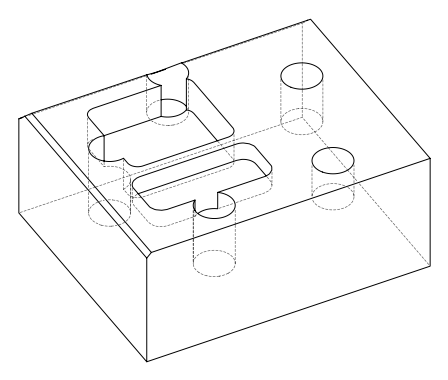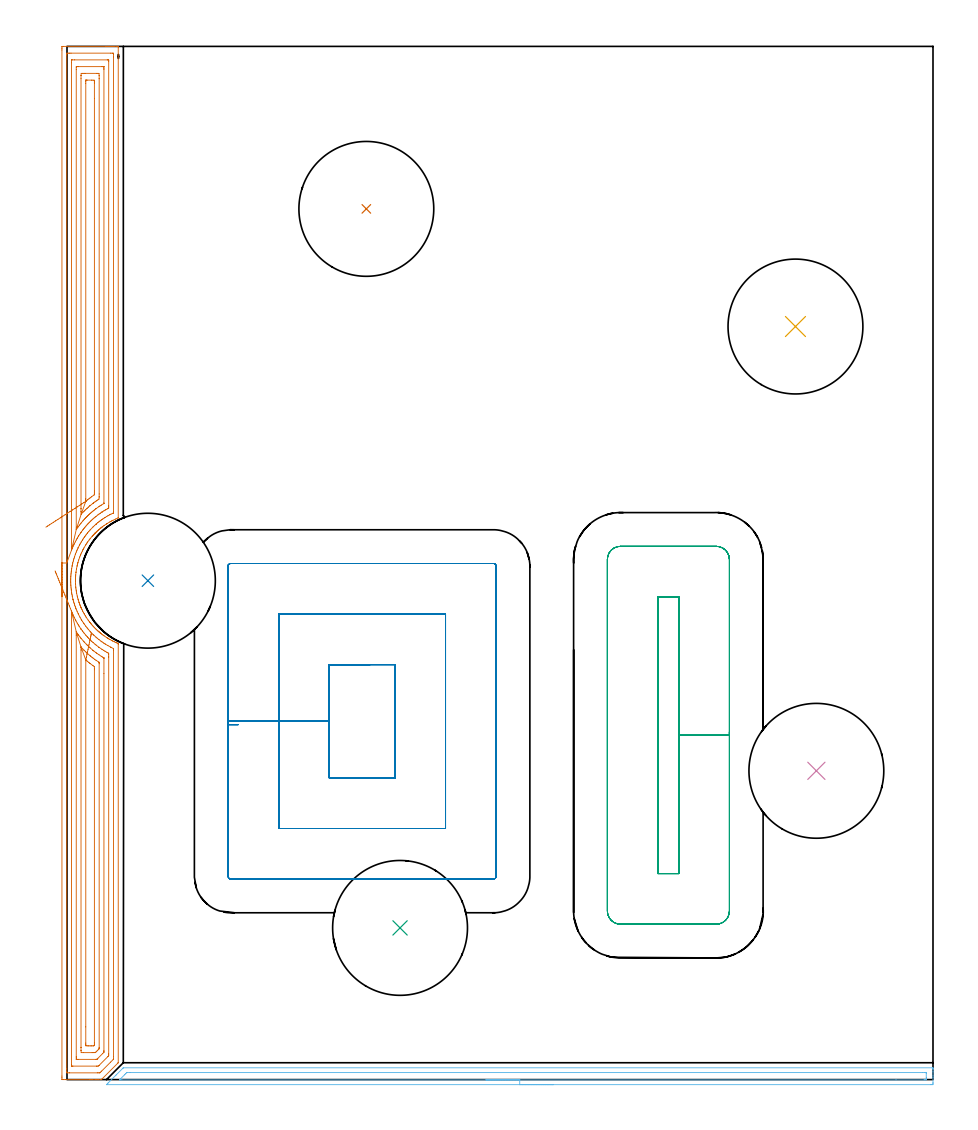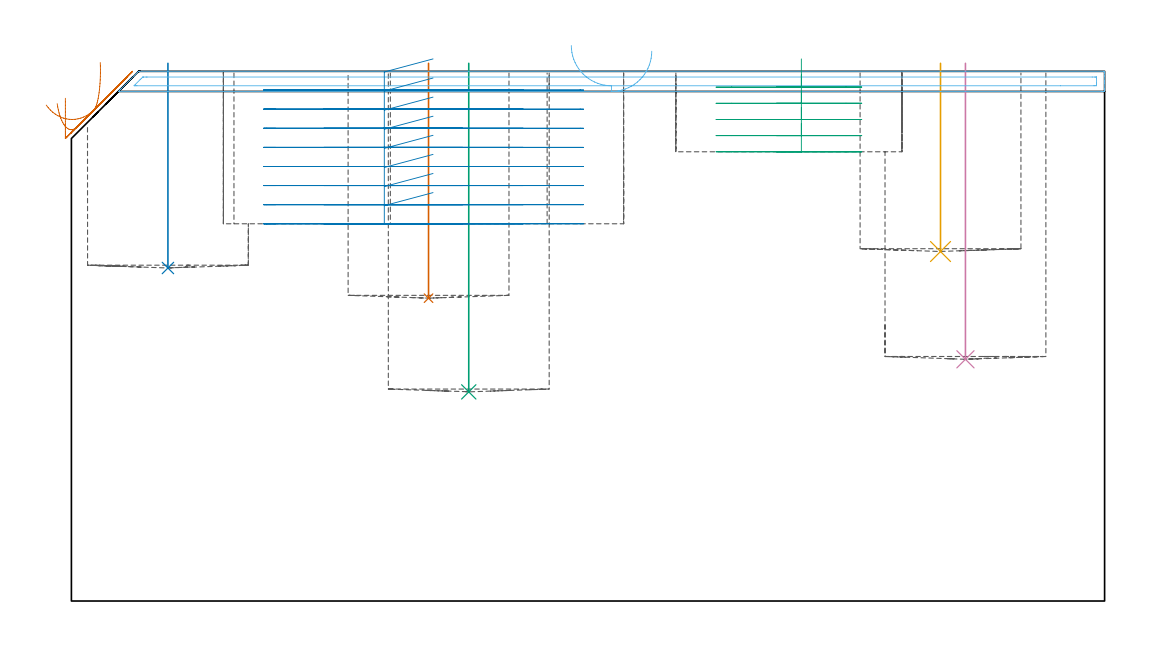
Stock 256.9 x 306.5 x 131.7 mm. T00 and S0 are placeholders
(PLAN: 9 operations, 2 tool changes, 37.6 min)
(1 INDEXABLE_INSERT_DRILL_BLIND_HOLE_FROM_SOLID | STEP1POCKET | NXT0302_035 | 0.24 min | 70262 mm3)
(2 INDEXABLE_INSERT_DRILL_BLIND_HOLE_FROM_SOLID_1 | STEP1POCKET_1 | NXT0302_035 | 0.21 min | 60842 mm3)
(3 INDEXABLE_INSERT_DRILL_BLIND_HOLE_FROM_SOLID_2 | STEP1POCKET_2 | NXT0302_035 | 0.33 min | 99531 mm3)
(4 INDEXABLE_INSERT_DRILL_BLIND_HOLE_FROM_SOLID_3 | STEP1POCKET_3 | NXT0302_035 | 0.3 min | 89352 mm3)
(5 INDEXABLE_INSERT_DRILL_BLIND_HOLE_FROM_SOLID_4 | STEP1POCKET_4 | NXT0302_035 | 0.19 min | 55687 mm3)
(6 AREA_MILL | FG_CHAMFER_SURFACE | UGT0205_001 | 4.07 min | 3108 mm3)
(7 AREA_MILL_1 | FG_CHAMFER_SURFACE_1 | UGT0205_001 | 14.47 min | 40858 mm3)
(8 MILL_OPEN_POCKET | POCKET_OPEN | UGT0201_094 | Follow Part, ap 5, ae 75% | 12.42 min | 403284 mm3)
(9 MILL_RECTANGULAR_POCKET | POCKET_RECTANGULAR_STRAIGHT | UGT0201_094 | Follow Part, ap 5, ae 75% | 5.38 min | 143767 mm3)
(TOOL NXT0302_035 | Index. Insert Drill 40mm [880-D4000L40-05] | D40 PA176 FL200 Z2)
(TOOL UGT0205_001 | Chamfer Mill 20 x 3 x 45 deg. | D20 FL50 Z2)
(TOOL UGT0201_094 | End mill 20 mm | D20 FL38 Z4)
(OP 1 INDEXABLE_INSERT_DRILL_BLIND_HOLE_FROM_SOLID)
G17 G21 G94 G90
T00 M6
G54
G17 G0 G90 X88.8 Y258.3 S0 M3
G43 Z141.7 H1
G94 G81 G98 Z75.3 F250. R133.7
G80
M5
M2
(OP 2 INDEXABLE_INSERT_DRILL_BLIND_HOLE_FROM_SOLID_1)
G17 G21 G94 G90
T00 M6
G54
G17 G0 G90 X24. Y148. S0 M3
G43 Z141.7 H1
G94 G81 G98 Z82.8 F250. R133.7
G80
M5
M2
(OP 3 INDEXABLE_INSERT_DRILL_BLIND_HOLE_FROM_SOLID_2)
G17 G21 G94 G90
T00 M6
G54
G17 G0 G90 X98.8 Y45. S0 M3
G43 Z141.7 H1
G94 G81 G98 Z52. F250. R133.7
G80
M5
M2
(OP 4 INDEXABLE_INSERT_DRILL_BLIND_HOLE_FROM_SOLID_3)
G17 G21 G94 G90
T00 M6
G54
G17 G0 G90 X222.3 Y91.6 S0 M3
G43 Z141.7 H1
G94 G81 G98 Z60.1 F250. R133.7
G80
M5
M2
(OP 5 INDEXABLE_INSERT_DRILL_BLIND_HOLE_FROM_SOLID_4)
G17 G21 G94 G90
T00 M6
G54
G17 G0 G90 X216.1 Y223.4 S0 M3
G43 Z141.7 H1
G94 G81 G98 Z86.9 F250. R133.7
G80
M5
M2
(OP 6 AREA_MILL)
G17 G21 G94 G90
T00 M6
G54
G17 G0 G90 X144.3 Y-1.5 S1061 M3
G43 Z141.7 H0
Z136.7
G94 G1 X144.262 Z135.828 F250.
X144.148 Z134.963
X143.959 Z134.112
X143.697 Z133.28
X143.363 Z132.474
X142.96 Z131.7
X142.492 Z130.964
X141.96 Z130.272
X141.371 Z129.629
X140.728 Z129.04
X140.036 Z128.508
X139.3 Z128.04
X138.526 Z127.637
X137.72 Z127.303
X136.888 Z127.041
X136.036 Z126.852
X135.172 Z126.738
X134.3 Z126.7
X11.771
X11.713 Y-1.496 Z126.701
X11.724 Y-1.475 Z126.722
X12.018 Y-1.18 Z127.015
X12.156 Y-1.043 Z127.154
X12.322 Y-0.877 Z127.321
X14.556 Y1.357 Z129.555
X16.473 Y3.273 Z131.473
X16.662 Y3.46 Z131.656
X16.705 Y3.496 Z131.69
X16.79 Y3.5 Z131.7
X256.725
X256.89 Y3.497 Z131.688
X256.897 Y3.377 Z131.569
X256.9 Y3.25 Z131.449
Y2.991 Z131.19
Y2.308 Z130.503
Y1.095 Z129.291
Y0.564 Z128.758
Y-0.915 Z127.281
X256.896 Y-1.18 Z127.016
X256.89 Y-1.493 Z126.703
X256.603 Y-1.497 Z126.701
X256.278 Y-1.5 Z126.7
X134.3
Y-0.086 Z128.114
X16.279
X15.896 Y-0.084 Z128.116
X15.664 Y-0.082 Z128.118
X15.592 Y-0.079 Z128.121
X15.622 Y-0.04 Z128.16
X15.683 Y0.026 Z128.226
X15.896 Y0.246 Z128.446
X17.086 Y1.436 Z129.636
X17.382 Y1.73 Z129.93
X17.683 Y2.026 Z130.226
X17.745 Y2.079 Z130.279
X17.798 Y2.081 Z130.281
X17.913 Y2.084 Z130.284
X18.577 Y2.085 Z130.285
X18.805 Y2.086 Z130.286
X253.825
X254.491 Y2.084 Z130.284
X254.722 Y2.082 Z130.282
X254.844 Y2.079 Z130.279
X254.891 Y2.071 Z130.271
X254.893 Y2.046 Z130.246
X254.898 Y1.911 Z130.111
X254.9 Y0.564 Z128.764
X254.899 Y0.166 Z128.366
X254.895 Y0.032 Z128.232
X254.89 Y-0.069 Z128.131
X254.823 Y-0.079 Z128.121
X254.491 Y-0.083 Z128.117
X254.262 Y-0.085 Z128.115
X245.928 Y-0.086 Z128.114
X134.3
X133.428 Z128.152
X132.564 Z128.266
X131.712 Z128.455
X130.88 Z128.717
X130.074 Z129.051
X129.3 Z129.454
X128.564 Z129.923
X127.872 Z130.454
X127.229 Z131.043
X126.64 Z131.686
X126.108 Z132.378
X125.64 Z133.114
X125.237 Z133.888
X124.903 Z134.694
X124.641 Z135.526
X124.452 Z136.378
X124.338 Z137.243
X124.3 Z138.114
G0 Z141.7
M5
M2
(OP 7 AREA_MILL_1)
G17 G21 G94 G90
T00 M6
G54
G17 G0 G90 X-1.5 Y143.25 S1061 M3
G43 Z141.7 H0
Z125.
G94 G1 Y143.288 Z124.128 F250.
Y143.402 Z123.264
Y143.591 Z122.412
Y143.853 Z121.58
Y144.187 Z120.774
Y144.59 Z120.
Y145.059 Z119.264
Y145.59 Z118.572
Y146.179 Z117.929
Y146.822 Z117.34
Y147.514 Z116.809
Y148.25 Z116.34
Y149.024 Z115.937
Y149.83 Z115.603
Y150.662 Z115.341
Y151.514 Z115.152
Y152.378 Z115.038
Y153.25 Z115.
Y305.436
X-1.499 Y305.892 Z115.001
X-1.495 Y306.324 Z115.003
X-1.492 Y306.49 Z115.006
X-1.07 Y306.5 Z115.428
X11.53 Z128.025
X12.13 Z128.624
X12.691 Z129.188
X13.01 Z129.506
X13.571 Z130.067
X13.89 Z130.384
X14.889 Z131.388
X15.194 Y306.49 Z131.693
X15.2 Y306.338 Z131.7
Y166.64
X15.198 Y166.634 Z131.697
X15.196 Y166.631 Z131.695
X14.479 Y166.311 Z130.978
X13.604 Y165.906 Z130.103
X13.269 Y165.739 Z129.768
X13.01 Y165.595 Z129.506
X12.728 Y165.441 Z129.227
X11.853 Y164.927 Z128.352
X11.736 Y164.854 Z128.235
X11.725 Y164.847 Z128.224
X10.978 Y164.337 Z127.476
X10.447 Y163.955 Z126.945
X10.37 Y163.894 Z126.866
X10.254 Y163.805 Z126.753
X10.101 Y163.686 Z126.601
X10.076 Y163.664 Z126.575
X9.93 Y163.543 Z126.426
X9.703 Y163.358 Z126.203
X9.49 Y163.181 Z125.987
X9.347 Y163.063 Z125.844
X9.226 Y162.956 Z125.725
X9.05 Y162.791 Z125.55
X8.974 Y162.72 Z125.474
X8.712 Y162.474 Z125.21
X8.61 Y162.377 Z125.106
X8.523 Y162.297 Z125.022
X8.394 Y162.176 Z124.893
X8.388 Y162.171 Z124.887
X8.351 Y162.133 Z124.849
X8.317 Y162.096 Z124.813
X8.235 Y162.01 Z124.734
X8.111 Y161.879 Z124.61
X8.023 Y161.784 Z124.519
X7.927 Y161.683 Z124.426
X7.831 Y161.581 Z124.33
X7.73 Y161.472 Z124.226
X7.619 Y161.356 Z124.118
X7.547 Y161.279 Z124.046
X7.475 Y161.197 Z123.974
X6.803 Y160.387 Z123.302
X6.6 Y160.125 Z123.097
X6.141 Y159.495 Z122.64
X6.015 Y159.31 Z122.514
X5.97 Y159.243 Z122.468
X5.842 Y159.052 Z122.337
X5.725 Y158.881 Z122.221
X5.547 Y158.603 Z122.046
X5.022 Y157.711 Z121.519
X4.848 Y157.395 Z121.347
X4.797 Y157.294 Z121.296
X4.739 Y157.18 Z121.239
X4.561 Y156.821 Z121.056
X4.338 Y156.345 Z120.837
X4.145 Y155.928 Z120.642
X4.025 Y155.647 Z120.523
X3.974 Y155.524 Z120.47
X3.786 Y155.035 Z120.285
X3.471 Y154.126 Z119.971
X3.264 Y153.433 Z119.762
X3.209 Y153.25 Z119.706
X3.146 Y153.019 Z119.644
X3.097 Y152.84 Z119.596
X3. Y152.413 Z119.498
X2.988 Y152.357 Z119.484
X2.837 Y151.584 Z119.335
X2.814 Y151.466 Z119.312
X2.677 Y150.574 Z119.174
X2.661 Y150.43 Z119.158
X2.584 Y149.682 Z119.075
X2.551 Y149.158 Z119.042
X2.529 Y148.79 Z119.017
X2.52 Y148.356 Z119.011
X2.517 Y148.207 Z119.005
X2.512 Y147.894 Z119.004
X2.537 Y147.002 Z119.032
X2.546 Y146.853 Z119.044
X2.599 Y146.113 Z119.093
X2.631 Y145.848 Z119.126
X2.707 Y145.221 Z119.202
X2.756 Y144.916 Z119.251
X2.852 Y144.329 Z119.346
X3.034 Y143.431 Z119.534
X3.098 Y143.16 Z119.595
X3.272 Y142.538 Z119.765
X3.33 Y142.344 Z119.829
X3.354 Y142.267 Z119.853
X3.41 Y142.092 Z119.906
X3.545 Y141.653 Z120.045
X3.586 Y141.537 Z120.086
X3.63 Y141.413 Z120.129
X3.707 Y141.199 Z120.201
X3.802 Y140.928 Z120.298
X3.861 Y140.761 Z120.357
X3.915 Y140.617 Z120.412
X3.974 Y140.475 Z120.47
X3.983 Y140.455 Z120.478
X4.063 Y140.269 Z120.56
X4.112 Y140.158 Z120.607
X4.148 Y140.072 Z120.647
X4.21 Y139.929 Z120.709
X4.238 Y139.868 Z120.734
X4.242 Y139.86 Z120.738
X4.319 Y139.695 Z120.817
X4.452 Y139.414 Z120.948
X4.662 Y138.968 Z121.16
X4.848 Y138.605 Z121.347
X5.09 Y138.171 Z121.586
X5.138 Y138.084 Z121.635
X5.426 Y137.596 Z121.925
X5.674 Y137.192 Z122.174
X5.723 Y137.117 Z122.223
X6.286 Y136.3 Z122.784
X6.6 Y135.876 Z123.098
X6.743 Y135.695 Z123.239
X6.85 Y135.558 Z123.347
X6.966 Y135.408 Z123.466
X6.975 Y135.397 Z123.475
X7.028 Y135.333 Z123.528
X7.143 Y135.196 Z123.639
X7.219 Y135.103 Z123.717
X7.475 Y134.804 Z123.974
X7.734 Y134.516 Z124.233
X8.039 Y134.189 Z124.539
X8.35 Y133.869 Z124.85
X8.6 Y133.624 Z125.1
X8.911 Y133.331 Z125.41
X9.227 Y133.044 Z125.724
X9.258 Y133.017 Z125.757
X9.407 Y132.887 Z125.906
X9.49 Y132.817 Z125.986
X9.587 Y132.732 Z126.084
X9.602 Y132.719 Z126.099
X9.783 Y132.57 Z126.279
X9.844 Y132.519 Z126.341
X10.102 Y132.312 Z126.6
X10.347 Y132.124 Z126.847
X10.72 Y131.84 Z127.219
X10.977 Y131.659 Z127.476
X11.853 Y131.075 Z128.352
X12.055 Y130.947 Z128.554
X12.13 Y130.903 Z128.629
X12.39 Y130.748 Z128.889
X12.729 Y130.556 Z129.227
X13.289 Y130.258 Z129.788
X13.45 Y130.174 Z129.945
X13.605 Y130.091 Z130.102
X14.076 Y129.865 Z130.575
X14.48 Y129.684 Z130.979
X14.689 Y129.595 Z131.189
X14.825 Y129.538 Z131.324
X15.068 Y129.432 Z131.565
X15.197 Y129.371 Z131.689
X15.2 Y129.148 Z131.7
Y5.071
X15.194 Y5.005 Z131.692
X15.135 Y4.934 Z131.633
X10.353 Y0.153 Z126.853
X10.201 Y0.01 Z126.694
X10.051 Y0. Z126.55
X9.248 Z125.747
X8.61 Z125.105
X7.411 Z123.908
X6.85 Z123.344
X-0.47 Z116.027
X-1.07 Y0.002 Z115.428
X-1.279 Y0.004 Z115.218
X-1.492 Y0.01 Z115.006
X-1.495 Y0.176 Z115.003
X-1.499 Y0.608 Z115.001
X-1.5 Y1.045 Z115.
Y153.25
X-0.086 Z116.414
X-0.085 Y304. Z116.415
X-0.084 Y304.107 Z116.416
X-0.078 Y304.49 Z116.422
X0.305 Y304.497 Z116.805
X0.69 Y304.499 Z117.19
X1.183 Y304.5 Z117.683
X13.01 Y304.499 Z129.51
X13.505 Y304.496 Z130.005
X13.698 Y304.49 Z130.198
X13.779 Y304.462 Z130.279
X13.784 Y304.214 Z130.284
X13.785 Y304.107 Z130.285
X13.786 Y303.319 Z130.286
X13.785 Y168.425 Z130.285
X13.784 Y168.228 Z130.284
X13.781 Y168.131 Z130.281
X13.779 Y168.111 Z130.279
X13.766 Y168.096 Z130.266
X13.719 Y168.071 Z130.219
X13.477 Y167.951 Z129.977
X13.01 Y167.726 Z129.51
X12.881 Y167.663 Z129.381
X12.63 Y167.532 Z129.13
X12.307 Y167.353 Z128.807
X12.13 Y167.251 Z128.63
X11.747 Y167.028 Z128.247
X11.25 Y166.734 Z127.75
X11.191 Y166.699 Z127.691
X11.099 Y166.64 Z127.599
X10.663 Y166.342 Z127.163
X10.37 Y166.139 Z126.87
X10.142 Y165.978 Z126.642
X9.821 Y165.747 Z126.321
X9.633 Y165.602 Z126.133
X9.49 Y165.489 Z125.99
X9.142 Y165.207 Z125.642
X8.711 Y164.854 Z125.211
X8.656 Y164.808 Z125.156
X8.61 Y164.767 Z125.11
X8.194 Y164.384 Z124.694
X7.733 Y163.956 Z124.233
X6.85 Y163.04 Z123.35
X6.452 Y162.58 Z122.952
X6.108 Y162.176 Z122.608
X6.045 Y162.1 Z122.545
X5.97 Y162.007 Z122.47
X5.656 Y161.602 Z122.156
X5.416 Y161.284 Z121.916
X5.278 Y161.093 Z121.778
X5.09 Y160.829 Z121.59
X4.913 Y160.571 Z121.413
X4.793 Y160.391 Z121.293
X4.563 Y160.033 Z121.063
X4.21 Y159.459 Z120.71
X3.902 Y158.918 Z120.402
X3.731 Y158.606 Z120.231
X3.33 Y157.816 Z119.83
X3.297 Y157.747 Z119.797
X3.281 Y157.713 Z119.781
X3.02 Y157.136 Z119.52
X2.881 Y156.821 Z119.381
X2.752 Y156.515 Z119.252
X2.521 Y155.928 Z119.021
X2.51 Y155.898 Z119.01
X2.502 Y155.875 Z119.002
X2.45 Y155.726 Z118.95
X2.275 Y155.213 Z118.775
X2.217 Y155.035 Z118.717
X2.063 Y154.536 Z118.563
X1.946 Y154.143 Z118.446
X1.862 Y153.846 Z118.362
X1.706 Y153.25 Z118.206
X1.691 Y153.189 Z118.191
X1.68 Y153.139 Z118.18
X1.57 Y152.616 Z118.07
X1.528 Y152.4 Z118.028
X1.521 Y152.357 Z118.021
X1.397 Y151.64 Z117.897
X1.37 Y151.465 Z117.87
X1.283 Y150.864 Z117.783
X1.25 Y150.572 Z117.75
X1.197 Y150.058 Z117.697
X1.167 Y149.679 Z117.667
X1.138 Y149.226 Z117.638
X1.115 Y148.787 Z117.615
X1.106 Y148.365 Z117.606
X1.1 Y147.894 Z117.6
X1.11 Y147.468 Z117.61
X1.126 Y147.002 Z117.626
X1.153 Y146.533 Z117.653
X1.183 Y146.109 Z117.683
X1.236 Y145.555 Z117.736
X1.277 Y145.216 Z117.777
X1.37 Y144.527 Z117.87
X1.402 Y144.324 Z117.902
X1.469 Y143.935 Z117.969
X1.558 Y143.443 Z118.058
X1.57 Y143.385 Z118.07
X1.757 Y142.538 Z118.257
X1.782 Y142.431 Z118.282
X1.822 Y142.283 Z118.322
X2.009 Y141.646 Z118.509
X2.114 Y141.305 Z118.614
X2.29 Y140.753 Z118.79
X2.45 Y140.277 Z118.95
X2.581 Y139.905 Z119.081
X2.598 Y139.86 Z119.098
X2.695 Y139.613 Z119.195
X2.976 Y138.968 Z119.476
X3.33 Y138.186 Z119.83
X3.369 Y138.102 Z119.869
X3.382 Y138.075 Z119.882
X3.432 Y137.972 Z119.932
X3.848 Y137.182 Z120.348
X4.21 Y136.541 Z120.71
X4.359 Y136.29 Z120.859
X4.599 Y135.896 Z121.099
X4.937 Y135.397 Z121.437
X5.09 Y135.177 Z121.59
X5.576 Y134.505 Z122.076
X5.97 Y133.998 Z122.47
X6.286 Y133.612 Z122.786
X6.85 Y132.966 Z123.35
X7.078 Y132.719 Z123.578
X7.73 Y132.055 Z124.23
X7.965 Y131.827 Z124.465
X8.61 Y131.244 Z125.11
X8.969 Y130.934 Z125.469
X9.49 Y130.517 Z125.99
X10.11 Y130.041 Z126.61
X10.37 Y129.86 Z126.87
X10.912 Y129.491 Z127.412
X11.25 Y129.271 Z127.75
X11.44 Y129.149 Z127.94
X12.13 Y128.751 Z128.63
X12.98 Y128.286 Z129.48
X13.036 Y128.256 Z129.536
X13.779 Y127.855 Z130.279
X13.784 Y127.47 Z130.284
X13.785 Y127.363 Z130.285
Y6.857
X13.78 Y6.075 Z130.28
X13.767 Y6.029 Z130.267
X13.709 Y5.964 Z130.209
X12.916 Y5.166 Z129.416
X10.258 Y2.507 Z126.758
X10.143 Y2.393 Z126.643
X9.81 Y2.069 Z126.31
X9.765 Y2.027 Z126.265
X9.683 Y2.01 Z126.183
X9.49 Y2.007 Z125.99
X8.997 Y2.001 Z125.497
X0.69 Z117.19
X0.195 Y2.004 Z116.695
X0.002 Y2.01 Z116.502
X-0.079 Y2.038 Z116.421
X-0.084 Y2.286 Z116.416
X-0.085 Y2.393 Z116.415
X-0.086 Y3.181 Z116.414
Y153.25
X1.336 Y157.058 Z117.836
X1.332 Y157.062 Z117.832
X1.33 Y157.064 Z117.83
X1.329 Y157.713 Z117.829
Y157.959
Y301.673
X1.334 Y302.321 Z117.834
X1.336 Y302.443 Z117.836
X1.341 Y302.491 Z117.841
X1.398 Y302.496 Z117.898
X1.57 Y302.498 Z118.07
X2.274 Y302.5 Z118.774
X11.954 Z128.454
X12.13 Y302.498 Z128.63
X12.306 Y302.493 Z128.806
X12.354 Y302.49 Z128.854
X12.365 Y302.482 Z128.865
X12.367 Y302.467 Z128.867
X12.37 Y302.403 Z128.87
X12.371 Y302.321 Z128.871
Y302.076
Y170.21
Y169.966
X12.368 Y169.72 Z128.868
X12.364 Y169.559 Z128.864
X12.356 Y169.534 Z128.856
X12.341 Y169.523 Z128.841
X12.305 Y169.5 Z128.805
X11.973 Y169.318 Z128.473
X11.511 Y169.053 Z128.011
X11.25 Y168.901 Z127.75
X10.954 Y168.725 Z127.454
X10.461 Y168.425 Z126.961
X10.406 Y168.388 Z126.906
X10.37 Y168.364 Z126.87
X9.882 Y168.027 Z126.382
X9.49 Y167.753 Z125.99
X9.362 Y167.662 Z125.862
X9.186 Y167.532 Z125.686
X8.61 Y167.078 Z125.11
X8.369 Y166.884 Z124.869
X8.07 Y166.64 Z124.57
X7.886 Y166.481 Z124.386
X7.73 Y166.343 Z124.23
X7.422 Y166.059 Z123.922
X7.087 Y165.747 Z123.587
X6.85 Y165.514 Z123.35
X6.525 Y165.184 Z123.025
X6.204 Y164.854 Z122.704
X6.09 Y164.733 Z122.59
X5.97 Y164.601 Z122.47
X5.673 Y164.263 Z122.173
X5.411 Y163.962 Z121.911
X5.264 Y163.786 Z121.764
X5.09 Y163.574 Z121.59
X4.868 Y163.295 Z121.368
X4.693 Y163.069 Z121.193
X4.21 Y162.414 Z120.71
X4.112 Y162.276 Z120.612
X4.043 Y162.176 Z120.543
X3.756 Y161.745 Z120.256
X3.453 Y161.284 Z119.953
X3.405 Y161.207 Z119.905
X3.33 Y161.083 Z119.83
X3.075 Y160.65 Z119.575
X2.924 Y160.391 Z119.424
X2.752 Y160.085 Z119.252
X2.437 Y159.499 Z118.937
X2.152 Y158.909 Z118.652
X2.007 Y158.606 Z118.507
X1.869 Y158.303 Z118.369
X1.603 Y157.713 Z118.103
X1.593 Y157.69 Z118.093
X1.336 Y157.058 Z117.836
X2.754 Y163.184 Z119.254
X2.75 Y163.273 Z119.25
X2.746 Y163.433 Z119.246
X2.743 Y163.664 Z119.243
Y299.643
X2.746 Y300.236 Z119.246
X2.75 Y300.437 Z119.25
X2.756 Y300.491 Z119.256
X2.803 Y300.493 Z119.303
X2.908 Y300.496 Z119.408
X3.33 Y300.5 Z119.83
X3.366 Z119.866
X10.405 Z126.905
X10.795 Y300.498 Z127.295
X10.892 Y300.495 Z127.392
X10.94 Y300.49 Z127.44
X10.951 Y300.484 Z127.451
X10.952 Y300.469 Z127.452
X10.955 Y300.373 Z127.455
X10.957 Y299.94 Z127.457
Y299.643
Y171.103
X10.955 Y170.954 Z127.455
X10.953 Y170.918 Z127.453
X10.951 Y170.905 Z127.451
X10.936 Y170.893 Z127.436
X10.872 Y170.851 Z127.372
X10.162 Y170.421 Z126.662
X9.825 Y170.21 Z126.325
X9.624 Y170.075 Z126.124
X9.49 Y169.983 Z125.99
X8.582 Y169.346 Z125.082
X8.544 Y169.318 Z125.044
X8.087 Y168.956 Z124.587
X7.73 Y168.67 Z124.23
X7.429 Y168.425 Z123.929
X7.116 Y168.155 Z123.616
X6.85 Y167.919 Z123.35
X6.649 Y167.736 Z123.149
X6.43 Y167.532 Z122.93
X6.194 Y167.305 Z122.694
X5.97 Y167.085 Z122.47
X5.75 Y166.863 Z122.25
X5.532 Y166.64 Z122.032
X5.316 Y166.41 Z121.816
X5.09 Y166.165 Z121.59
X4.894 Y165.946 Z121.394
X4.72 Y165.747 Z121.22
X4.21 Y165.141 Z120.71
X4.082 Y164.984 Z120.582
X3.978 Y164.854 Z120.478
X3.695 Y164.484 Z120.195
X3.305 Y163.962 Z119.805
X2.865 Y163.336 Z119.365
X2.754 Y163.184 Z119.254
X4.21 Y167.75 Z120.71
X4.162 Y168.425 Z120.662
X4.159 Y168.476 Z120.659
X4.157 Y169.318 Z120.657
Y169.372
Y297.019
X4.16 Y297.858 Z120.66
X4.162 Y297.907 Z120.662
X4.21 Y298.49 Z120.71
X4.461 Y298.496 Z120.961
X5.09 Y298.499 Z121.59
X5.337 Y298.5 Z121.837
X8.859 Y298.498 Z125.359
X9.49 Y298.49 Z125.99
X9.538 Y297.858 Z126.038
X9.54 Y297.807 Z126.04
X9.543 Y296.966 Z126.043
Y296.912
Y173.727
X9.54 Y172.888 Z126.04
X9.539 Y172.839 Z126.039
X9.49 Y172.201 Z125.99
X9.369 Y172.119 Z125.869
X9.185 Y171.996 Z125.685
X8.842 Y171.76 Z125.342
X8.61 Y171.6 Z125.11
X8.321 Y171.396 Z124.821
X7.908 Y171.103 Z124.408
X7.806 Y171.026 Z124.306
X7.73 Y170.966 Z124.23
X6.82 Y170.24 Z123.32
X6.784 Y170.21 Z123.284
X6.344 Y169.831 Z122.844
X5.97 Y169.498 Z122.47
X5.876 Y169.413 Z122.376
X5.774 Y169.318 Z122.274
X5.423 Y168.98 Z121.923
X5.09 Y168.656 Z121.59
X4.975 Y168.542 Z121.475
X4.861 Y168.425 Z121.361
X4.21 Y167.75 Z120.71
X5.575 Y171.537 Z122.075
Y171.539
X5.573 Y171.591 Z122.073
X5.572 Y171.996 Z122.072
X5.571 Y172.4 Z122.071
X5.572 Y295.584 Z122.072
X5.574 Y296.073 Z122.074
X5.577 Y296.471 Z122.077
X5.581 Y296.491 Z122.081
X5.602 Y296.494 Z122.102
X5.654 Y296.497 Z122.154
X5.76 Y296.499 Z122.26
X5.97 Y296.5 Z122.47
X7.311 Y296.498 Z123.811
X7.73 Y296.49 Z124.23
X8.122 Y296.468 Z124.622
X8.125 Y296.073 Z124.625
X8.128 Y295.669 Z124.628
X8.129 Y291.038 Z124.629
Y174.673
X8.128 Y174.27 Z124.628
X8.124 Y173.781 Z124.624
X8.122 Y173.58 Z124.622
X8.11 Y173.494 Z124.61
X8.054 Y173.452 Z124.554
X7.272 Y172.888 Z123.772
X7.032 Y172.704 Z123.532
X6.85 Y172.562 Z123.35
X6.537 Y172.313 Z123.037
X6.142 Y171.996 Z122.642
X5.665 Y171.602 Z122.165
X5.6 Y171.553 Z122.1
X5.575 Y171.537 Z122.075
X4.994 Y171.161 Z121.544
X4.376 Y170.762 Z121.075
X3.727 Y170.342 Z120.672
X3.05 Y169.904 Z120.338
X2.351 Y169.452 Z120.075
X1.636 Y168.99 Z119.886
X0.91 Y168.52 Z119.772
X0.178 Y168.047 Z119.733
X-0.554 Y167.574 Z119.771
X-1.28 Y167.104 Z119.884
X-1.996 Y166.642 Z120.073
X-2.694 Y166.19 Z120.335
X-3.371 Y165.753 Z120.668
X-4.021 Y165.332 Z121.071
X-4.639 Y164.933 Z121.539
X-5.221 Y164.557 Z122.07
X-5.761 Y164.208 Z122.659
X-6.256 Y163.887 Z123.302
G0 X-3.531 Y150.902 Z123.657
G1 X-3.402 Y150.584 Z122.855
X-3.246 Y150.202 Z122.086
X-3.066 Y149.76 Z121.355
X-2.863 Y149.261 Z120.669
X-2.638 Y148.708 Z120.033
X-2.393 Y148.106 Z119.451
X-2.129 Y147.46 Z118.928
X-1.85 Y146.773 Z118.468
X-1.556 Y146.052 Z118.074
X-1.251 Y145.302 Z117.75
X-0.936 Y144.529 Z117.497
X-0.614 Y143.738 Z117.318
X-0.287 Y142.936 Z117.214
X0.042 Y142.129 Z117.187
X0.371 Y141.322 Z117.235
X0.696 Y140.522 Z117.359
X1.017 Y139.735 Z117.557
X1.329 Y138.968 Z117.829
X1.57 Y138.376 Z118.07
X1.698 Y138.075 Z118.198
X1.8 Y137.842 Z118.3
X2.112 Y137.182 Z118.612
X2.45 Y136.486 Z118.95
X2.55 Y136.29 Z119.05
X2.661 Y136.076 Z119.161
X3.049 Y135.397 Z119.549
X3.33 Y134.916 Z119.83
X3.486 Y134.663 Z119.986
X3.588 Y134.505 Z120.088
X4.145 Y133.678 Z120.645
X4.192 Y133.612 Z120.692
X4.21 Y133.587 Z120.71
X4.575 Y133.092 Z121.075
X4.859 Y132.719 Z121.359
X5.09 Y132.43 Z121.59
X5.596 Y131.827 Z122.096
X5.97 Y131.4 Z122.47
X6.192 Y131.159 Z122.692
X6.405 Y130.934 Z122.905
X6.85 Y130.487 Z123.35
X7.315 Y130.041 Z123.815
X7.73 Y129.666 Z124.23
X8.327 Y129.149 Z124.827
X8.61 Y128.923 Z125.11
X9.464 Y128.256 Z125.964
X9.49 Y128.237 Z125.99
X9.55 Y128.195 Z126.05
X10.37 Y127.648 Z126.87
X10.803 Y127.363 Z127.303
X11.25 Y127.101 Z127.75
X11.853 Y126.751 Z128.353
X12.13 Y126.6 Z128.63
X12.364 Y126.471 Z128.864
X12.367 Y126.23 Z128.867
X12.371 Y125.578 Z128.871
Y125.333
Y7.749
X12.37 Y7.505 Z128.87
X12.367 Y7.181 Z128.867
X12.364 Y7.101 Z128.864
X12.357 Y7.068 Z128.857
X12.144 Y6.843 Z128.644
X9.49 Y4.189 Z125.99
X9.479 Y4.179 Z125.979
X9.301 Y4.013 Z125.801
X8.962 Y4.004 Z125.462
X8.785 Y4.001 Z125.285
X1.746 Y4. Z118.246
X1.57 Y4.002 Z118.07
X1.394 Y4.007 Z117.894
X1.346 Y4.01 Z117.846
X1.335 Y4.018 Z117.835
X1.333 Y4.033 Z117.833
X1.33 Y4.097 Z117.83
X1.329 Y4.179 Z117.829
X1.328 Y4.424 Z117.828
X1.329 Y138.968 Z117.829
X2.749 Y132.817 Z119.249
X2.824 Y132.719 Z119.324
X3.33 Y132.01 Z119.83
X3.463 Y131.827 Z119.963
X3.873 Y131.276 Z120.373
X4.144 Y130.934 Z120.644
X4.21 Y130.854 Z120.71
X4.905 Y130.041 Z121.405
X5.09 Y129.835 Z121.59
X5.74 Y129.149 Z122.24
X5.97 Y128.919 Z122.47
X6.66 Y128.256 Z123.16
X6.85 Y128.086 Z123.35
X7.678 Y127.363 Z124.178
X7.73 Y127.321 Z124.23
X7.934 Y127.156 Z124.434
X8.61 Y126.639 Z125.11
X8.834 Y126.471 Z125.334
X9.49 Y126.026 Z125.99
X10.159 Y125.578 Z126.659
X10.37 Y125.449 Z126.87
X10.685 Y125.258 Z127.185
X10.858 Y125.157 Z127.358
X10.921 Y125.117 Z127.421
X10.946 Y125.099 Z127.446
X10.951 Y125.085 Z127.451
X10.954 Y125.052 Z127.454
X10.956 Y124.983 Z127.456
X10.957 Y120.491 Z127.457
Y8.642
X10.955 Y8.344 Z127.455
X10.953 Y8.195 Z127.453
X10.95 Y8.125 Z127.45
X10.922 Y8.082 Z127.422
X10.599 Y7.749 Z127.099
X9.155 Y6.304 Z125.655
X8.971 Y6.123 Z125.471
X8.904 Y6.06 Z125.404
X8.866 Y6.026 Z125.366
X8.82 Y6.01 Z125.32
X8.61 Y6.001 Z125.11
X8.574 Y6. Z125.074
X3.295 Z119.795
X2.905 Y6.002 Z119.405
X2.808 Y6.005 Z119.308
X2.76 Y6.01 Z119.26
X2.749 Y6.016 Z119.249
X2.748 Y6.031 Z119.248
X2.745 Y6.127 Z119.245
X2.743 Y6.56 Z119.243
Y6.857
Y131.827
X2.744 Y132.421 Z119.244
X2.749 Y132.817 Z119.249
X4.164 Y128.303 Z120.664
X4.21 Y128.257 Z120.71
X4.217 Y128.249 Z120.717
X5.066 Y127.363 Z121.566
X5.09 Y127.34 Z121.59
X5.571 Y126.876 Z122.071
X5.97 Y126.501 Z122.47
X6.003 Y126.471 Z122.503
X6.85 Y125.739 Z123.35
X7.04 Y125.578 Z123.54
X7.429 Y125.273 Z123.929
X7.73 Y125.04 Z124.23
X8.199 Y124.685 Z124.699
X8.61 Y124.404 Z125.11
X9.442 Y123.841 Z125.942
X9.49 Y123.808 Z125.99
X9.51 Y123.793 Z126.01
X9.536 Y123.761 Z126.036
X9.539 Y123.739 Z126.039
X9.541 Y123.688 Z126.041
X9.543 Y123.583 Z126.043
Y123.374
Y9.481
X9.542 Y9.427 Z126.042
X9.539 Y9.319 Z126.039
X9.532 Y9.142 Z126.032
X9.49 Y9.096 Z125.99
X9.267 Y8.868 Z125.767
X9.044 Y8.642 Z125.544
X8.825 Y8.424 Z125.325
X8.61 Y8.211 Z125.11
X8.456 Y8.063 Z124.956
X8.412 Y8.022 Z124.912
X8.355 Y8.008 Z124.855
X7.73 Y8.002 Z124.23
X7.482 Y8. Z123.982
X4.841 Y8.002 Z121.341
X4.21 Y8.01 Z120.71
X4.162 Y8.642 Z120.662
X4.16 Y8.693 Z120.66
X4.157 Y9.535 Z120.657
Y9.589
Y127.417
X4.164 Y128.303 Z120.664
X5.576 Y124.479 Z122.076
X5.585 Y124.475 Z122.085
X5.66 Y124.415 Z122.16
X5.97 Y124.155 Z122.47
X6.401 Y123.793 Z122.901
X6.653 Y123.593 Z123.153
X6.85 Y123.44 Z123.35
X7.557 Y122.9 Z124.057
X7.73 Y122.78 Z124.23
X8.095 Y122.53 Z124.595
X8.113 Y122.512 Z124.613
X8.122 Y122.503 Z124.622
X8.126 Y122.008 Z124.626
X8.128 Y121.604 Z124.628
Y10.916
X8.126 Y10.427 Z124.626
X8.122 Y10.226 Z124.622
X8.121 Y10.18 Z124.621
X8.095 Y10.152 Z124.595
X8.047 Y10.105 Z124.547
X7.938 Y10.01 Z124.438
X7.73 Y10.006 Z124.23
X7.27 Y10.001 Z123.77
X6.85 Z123.35
X6.389 Y10.002 Z122.889
X5.97 Y10.01 Z122.47
X5.578 Y10.032 Z122.078
X5.575 Y10.427 Z122.075
X5.572 Y10.831 Z122.072
X5.571 Y15.64 Z122.071
Y124.332
X5.573 Y124.44 Z122.073
X5.575 Y124.473 Z122.075
X5.576 Y124.479 Z122.076
X5.751 Y125.307 Z122.289
X5.92 Y126.113 Z122.575
X6.084 Y126.892 Z122.932
X6.241 Y127.638 Z123.357
X6.39 Y128.345 Z123.846
X6.529 Y129.007 Z124.397
X6.658 Y129.62 Z125.004
X6.775 Y130.178 Z125.664
X6.881 Y130.678 Z126.371
X6.973 Y131.116 Z127.12
X7.051 Y131.489 Z127.905
X7.115 Y131.793 Z128.72
X7.164 Y132.026 Z129.559
X7.198 Y132.187 Z130.416
X7.217 Y132.275 Z131.284
X7.219 Y132.288 Z132.156
X7.206 Y132.226 Z133.026
X7.178 Y132.09 Z133.887
G0 Z141.7
M5
M2
(OP 8 MILL_OPEN_POCKET)
G17 G21 G94 G90
T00 M6
G54
G17 G0 G90 X89.918 Y123.1 S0 M3
G43 Z141.788 H0
Z134.788
G94 G1 X77.8 Z131.541 F250.
Y106.3 Z127.039
Y89.5 F500.
X97.3
Y123.1
X77.8
Y106.3
X62.8
Y74.5
X112.3
Y138.1
X62.8
Y106.3
X47.8
Y60.3
G3 X48.6 Y59.5 R0.8
G1 X126.5
G3 X127.3 Y60.3 R0.8
G1 Y152.3
G3 X126.5 Y153.1 R0.8
G1 X48.6
G3 X47.996 Y152.825 R0.8
G1 X47.8 Y152.599
Y106.3
Y105.3
X50.8 F250.
G0 X89.918 Y123.1 Z130.039
G1 X77.8 Z126.792
Y106.3 Z122.291
Y89.5 F500.
X97.3
Y123.1
X77.8
Y106.3
X62.8
Y74.5
X112.3
Y138.1
X62.8
Y106.3
X47.8
Y60.3
G3 X48.6 Y59.5 R0.8
G1 X126.5
G3 X127.3 Y60.3 R0.8
G1 Y152.3
G3 X126.5 Y153.1 R0.8
G1 X48.6
G3 X47.996 Y152.825 R0.8
G1 X47.8 Y152.599
Y106.3
Y105.3
X50.8 F250.
G0 X89.918 Y123.1 Z125.291
G1 X77.8 Z122.044
Y106.3 Z117.542
Y89.5 F500.
X97.3
Y123.1
X77.8
Y106.3
X62.8
Y74.5
X79.315
X112.3
Y138.1
X62.8
Y106.3
X47.8
Y60.3
G3 X48.6 Y59.5 R0.8
G1 X126.5
G3 X127.3 Y60.3 R0.8
G1 Y152.3
G3 X126.5 Y153.1 R0.8
G1 X48.6
G3 X47.996 Y152.825 R0.8
G1 X47.8 Y152.599
Y106.3
Y105.3
X50.8 F250.
G0 X89.918 Y123.1 Z120.542
G1 X77.8 Z117.295
Y106.3 Z112.794
Y89.5 F500.
X97.3
Y123.1
X77.8
Y106.3
X62.8
Y74.5
X112.3
Y138.1
X62.8
Y106.3
X47.8
Y60.3
G3 X48.6 Y59.5 R0.8
G1 X126.5
G3 X127.3 Y60.3 R0.8
G1 Y152.3
G3 X126.5 Y153.1 R0.8
G1 X48.6
G3 X47.996 Y152.825 R0.8
G1 X47.8 Y152.599
Y106.3
Y105.3
X50.8 F250.
G0 X89.918 Y123.1 Z115.794
G1 X77.8 Z112.547
Y106.3 Z108.045
Y89.5 F500.
X97.3
Y123.1
X77.8
Y106.3
X62.8
Y74.5
X112.3
Y138.1
X62.8
Y106.3
X47.8
Y60.3
G3 X48.6 Y59.5 R0.8
G1 X126.5
G3 X127.3 Y60.3 R0.8
G1 Y152.3
G3 X126.5 Y153.1 R0.8
G1 X48.6
G3 X47.996 Y152.825 R0.8
G1 X47.8 Y152.599
Y106.3
Y105.3
X50.8 F250.
G0 X89.918 Y123.1 Z111.045
G1 X77.8 Z107.799
Y106.3 Z103.297
Y89.5 F500.
X97.3
Y123.1
X77.8
Y106.3
X62.8
Y74.5
X112.3
Y138.1
X62.8
Y106.3
X47.8
Y60.3
G3 X48.6 Y59.5 R0.8
G1 X126.5
G3 X127.3 Y60.3 R0.8
G1 Y152.3
G3 X126.5 Y153.1 R0.8
G1 X48.6
G3 X47.996 Y152.825 R0.8
G1 X47.8 Y152.599
Y106.3
Y105.3
X50.8 F250.
G0 X89.918 Y123.1 Z106.297
G1 X77.8 Z103.05
Y106.3 Z98.548
Y89.5 F500.
X97.3
Y123.1
X77.8
Y106.3
X62.8
Y74.5
X112.3
Y138.1
X62.8
Y106.3
X47.8
Y60.3
G3 X48.6 Y59.5 R0.8
G1 X126.5
G3 X127.3 Y60.3 R0.8
G1 Y152.3
G3 X126.5 Y153.1 R0.8
G1 X48.6
G3 X47.996 Y152.825 R0.8
G1 X47.8 Y152.599
Y106.3
Y105.3
X50.8 F250.
G0 X89.918 Y123.1 Z101.548
G1 X77.8 Z98.302
Y106.3 Z93.8
Y89.5 F500.
X97.3
Y123.1
X77.8
Y106.3
X62.8
Y74.5
X112.3
Y138.1
X62.8
Y106.3
X47.8
Y60.3
G3 X48.6 Y59.5 R0.8
G1 X126.5
G3 X127.3 Y60.3 R0.8
G1 Y152.3
G3 X126.5 Y153.1 R0.8
G1 X48.6
G3 X47.996 Y152.825 R0.8
G1 X47.8 Y152.599
Y106.3
Y105.3
X50.8 F250.
G0 Z141.788
M5
M2
(OP 9 MILL_RECTANGULAR_POCKET)
G17 G21 G94 G90
T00 M6
G54
G17 G0 G90 X181.5 Y75.96 S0 M3
G43 Z141.788 H0
Z134.788
G94 G1 Y102.15 Z127.77 F250.
Y143.2 F500.
X175.3
Y61.1
X181.5
Y102.15
X196.5
Y154.3
G3 X192.6 Y158.2 R3.9
G1 X164.2
G3 X160.3 Y154.3 R3.9
G1 Y50.
G3 X164.2 Y46.1 R3.9
G1 X192.6
G3 X196.5 Y50. R3.9
G1 Y102.15
Y103.15
G0 X181.5 Y75.96 Z130.77
G1 Y102.15 Z123.753 F250.
Y143.2 F500.
X175.3
Y61.1
X181.5
Y102.15
X196.5
Y154.3
G3 X192.6 Y158.2 R3.9
G1 X164.2
G3 X160.3 Y154.3 R3.9
G1 Y50.
G3 X164.2 Y46.1 R3.9
G1 X192.6
G3 X196.5 Y50. R3.9
G1 Y102.15
Y103.15
G0 X181.5 Y75.96 Z126.753
G1 Y102.15 Z119.735 F250.
Y143.2 F500.
X175.3
Y61.1
X181.5
Y102.15
X196.5
Y154.3
G3 X192.6 Y158.2 R3.9
G1 X164.2
G3 X160.3 Y154.3 R3.9
G1 Y50.
G3 X164.2 Y46.1 R3.9
G1 X192.6
G3 X196.5 Y50. R3.9
G1 Y102.15
Y103.15
G0 X181.5 Y75.96 Z122.735
G1 Y79.34 Z121.83 F250.
Y102.15 Z115.718
Y143.2 F500.
X175.3
Y61.1
X181.5
Y79.34
Y102.15
X196.5
Y154.3
G3 X192.6 Y158.2 R3.9
G1 X164.2
G3 X160.3 Y154.3 R3.9
G1 Y50.
G3 X164.2 Y46.1 R3.9
G1 X192.6
G3 X196.5 Y50. R3.9
G1 Y102.15
Y103.15
G0 X181.5 Y75.96 Z118.718
G1 Y102.15 Z111.7 F250.
Y143.2 F500.
X175.3
Y61.1
X181.5
Y102.15
X196.5
Y154.3
G3 X192.6 Y158.2 R3.9
G1 X164.2
G3 X160.3 Y154.3 R3.9
G1 Y50.
G3 X164.2 Y46.1 R3.9
G1 X192.6
G3 X196.5 Y50. R3.9
G1 Y102.15
Y103.15
G0 Z141.788
M5
M2
